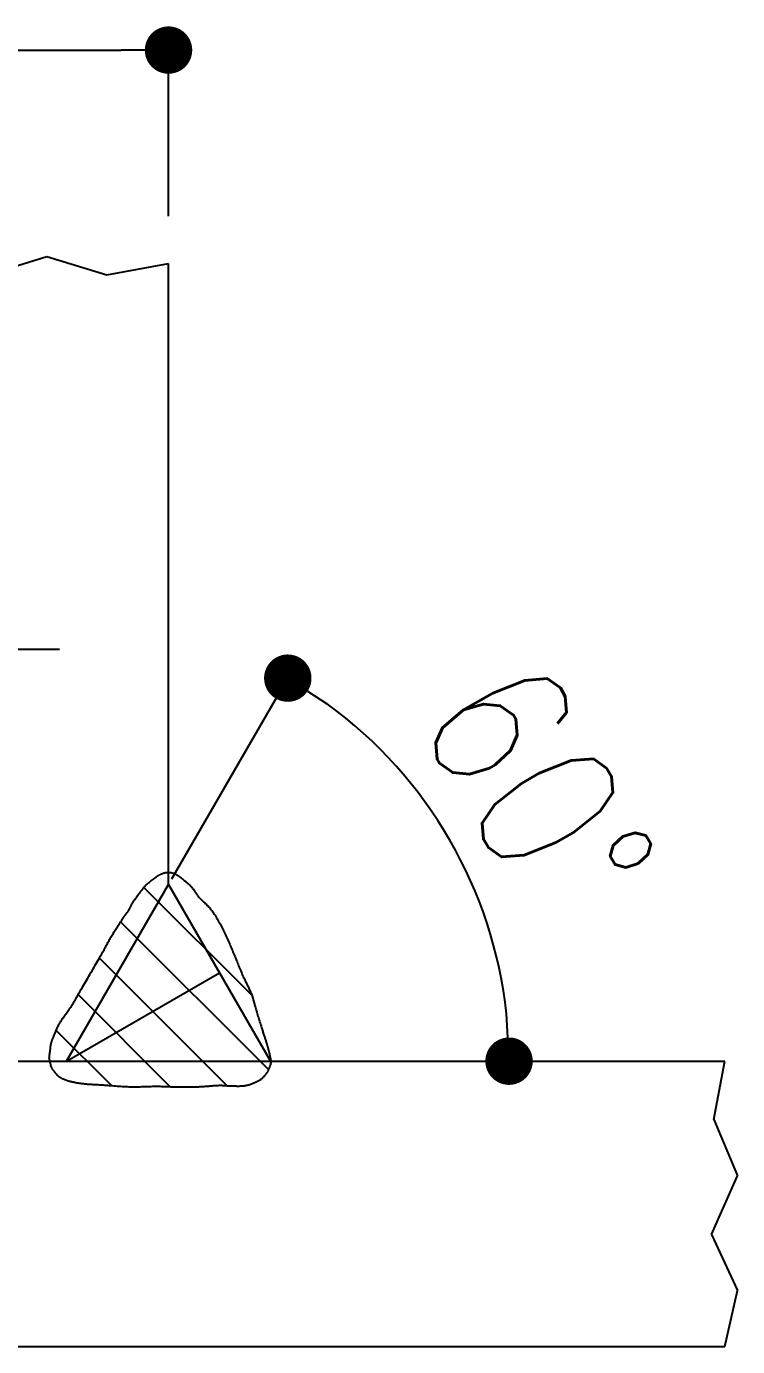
# Model space of a CAD drawing. Header units: millimetres. Extents: x 0 to 29624, y 0 to 14691.
# Drawn here: x 6205.6 to 6325.6, y 8035.2 to 8258.1 of the extents above; entities that cross this region are included whole.
import ezdxf

# ---------------------------------------------------------------- set-up
doc = ezdxf.new("R2010")
doc.units = ezdxf.units.MM
doc.header["$LTSCALE"] = 5
doc.layers.get('0').update_dxf_attribs({"color": 255})
doc.layers.add('寸法', color=4, linetype='Continuous')
doc.layers.add('金物', color=142, linetype='Continuous')
doc.styles.add('04setumei', font='simplex.shx', dxfattribs={"width": 0.7, "height": 2.5, "bigfont": 'extfont2.shx'})

# ---------------------------------------------------------------- blocks, each defined once
blk = doc.blocks.new('_Dot')
at = {"color": 0, "linetype": 'ByBlock', "lineweight": -2}
blk.add_line((-0.5, 0), (-1, 0), dxfattribs=at)
at = {"color": 0, "linetype": 'ByBlock', "const_width": 0.5}
blk.add_lwpolyline([(-0.25, 0, 1), (0.25, 0, 1)], format="xyb", close=True, dxfattribs=at)

msp = doc.modelspace()

# ---------------------------------------------------------------- linework, layer by layer
at = {"layer": '寸法'}
for p, q in [((6185.973, 8254.063), (6221.6, 8254.063)), ((6229.6, 8226.012), (6229.6, 8254.063)), ((6203.182, 8152.91), (6211.182, 8152.91)), ((6230.158, 8114.142), (6249.725, 8148.033)), ((6228.577, 8115.058), (6228.64, 8115.081)), ((6228.64, 8115.081), (6228.702, 8115.104)), ((6228.702, 8115.104), (6228.762, 8115.125)), ((6228.762, 8115.125), (6228.821, 8115.144)), ((6228.821, 8115.144), (6228.877, 8115.162)), ((6228.877, 8115.162), (6228.93, 8115.178)), ((6228.93, 8115.178), (6228.979, 8115.192)), ((6228.979, 8115.192), (6229.026, 8115.204)), ((6229.026, 8115.204), (6229.07, 8115.215)), ((6229.07, 8115.215), (6229.113, 8115.223)), ((6229.113, 8115.223), (6229.155, 8115.23)), ((6229.155, 8115.23), (6229.194, 8115.236)), ((6229.194, 8115.236), (6229.232, 8115.24)), ((6229.232, 8115.24), (6229.269, 8115.244)), ((6229.269, 8115.244), (6229.305, 8115.246)), ((6229.305, 8115.246), (6229.339, 8115.247)), ((6229.339, 8115.247), (6229.373, 8115.248)), ((6229.373, 8115.248), (6229.406, 8115.248)), ((6229.406, 8115.248), (6229.439, 8115.248)), ((6229.439, 8115.248), (6229.471, 8115.248)), ((6229.471, 8115.248), (6229.503, 8115.247)), ((6229.503, 8115.247), (6229.535, 8115.247)), ((6229.535, 8115.247), (6229.567, 8115.247)), ((6229.567, 8115.247), (6229.6, 8115.247)), ((6229.6, 8115.247), (6229.631, 8115.247)), ((6229.631, 8115.247), (6229.662, 8115.247)), ((6229.662, 8115.247), (6229.692, 8115.247)), ((6229.692, 8115.247), (6229.721, 8115.246)), ((6229.721, 8115.246), (6229.749, 8115.245)), ((6229.749, 8115.245), (6229.776, 8115.244)), ((6229.776, 8115.244), (6229.804, 8115.242)), ((6229.804, 8115.242), (6229.83, 8115.24)), ((6229.83, 8115.24), (6229.857, 8115.238)), ((6229.857, 8115.238), (6229.884, 8115.235)), ((6229.884, 8115.235), (6229.91, 8115.232)), ((6229.91, 8115.232), (6229.937, 8115.228)), ((6229.937, 8115.228), (6229.964, 8115.224)), ((6229.964, 8115.224), (6229.991, 8115.22)), ((6229.991, 8115.22), (6230.019, 8115.214)), ((6230.019, 8115.214), (6230.046, 8115.208)), ((6230.046, 8115.208), (6230.076, 8115.202)), ((6230.076, 8115.202), (6230.105, 8115.195)), ((6230.105, 8115.195), (6230.135, 8115.187)), ((6230.135, 8115.187), (6230.165, 8115.179)), ((6230.165, 8115.179), (6230.194, 8115.17)), ((6230.194, 8115.17), (6230.225, 8115.161)), ((6230.225, 8115.161), (6230.255, 8115.151)), ((6230.255, 8115.151), (6230.285, 8115.141)), ((6230.285, 8115.141), (6230.316, 8115.13)), ((6230.316, 8115.13), (6230.346, 8115.119)), ((6230.346, 8115.119), (6230.377, 8115.108)), ((6230.377, 8115.108), (6230.408, 8115.095)), ((6230.408, 8115.095), (6230.439, 8115.083)), ((6230.439, 8115.083), (6230.47, 8115.071)), ((6230.47, 8115.071), (6230.502, 8115.058)), ((6212.391, 8083.368), (6229.6, 8113.175)), ((6225.555, 8112.818), (6225.628, 8112.902)), ((6225.628, 8112.902), (6225.698, 8112.98)), ((6225.698, 8112.98), (6225.764, 8113.051)), ((6225.764, 8113.051), (6225.828, 8113.117)), ((6225.828, 8113.117), (6225.889, 8113.178)), ((6225.889, 8113.178), (6225.947, 8113.234)), ((6225.947, 8113.234), (6226.003, 8113.287)), ((6226.003, 8113.287), (6226.058, 8113.336)), ((6226.058, 8113.336), (6226.111, 8113.383)), ((6226.111, 8113.383), (6226.164, 8113.428)), ((6226.164, 8113.428), (6226.216, 8113.471)), ((6226.216, 8113.471), (6226.267, 8113.514)), ((6226.267, 8113.514), (6226.319, 8113.557)), ((6226.319, 8113.557), (6226.371, 8113.6)), ((6226.371, 8113.6), (6226.424, 8113.645)), ((6226.424, 8113.645), (6226.478, 8113.691)), ((6226.478, 8113.691), (6226.532, 8113.738)), ((6226.532, 8113.738), (6226.586, 8113.783)), ((6226.586, 8113.783), (6226.641, 8113.826)), ((6226.641, 8113.826), (6226.694, 8113.868)), ((6226.694, 8113.868), (6226.747, 8113.909)), ((6226.747, 8113.909), (6226.8, 8113.949)), ((6226.8, 8113.949), (6226.852, 8113.988)), ((6226.852, 8113.988), (6226.903, 8114.026)), ((6226.903, 8114.026), (6226.954, 8114.063)), ((6226.954, 8114.063), (6227.005, 8114.098)), ((6227.005, 8114.098), (6227.054, 8114.134)), ((6227.054, 8114.134), (6227.103, 8114.168)), ((6227.103, 8114.168), (6227.151, 8114.202)), ((6227.151, 8114.202), (6227.199, 8114.236)), ((6227.199, 8114.236), (6227.245, 8114.269)), ((6227.245, 8114.269), (6227.291, 8114.302)), ((6227.291, 8114.302), (6227.336, 8114.335)), ((6227.336, 8114.335), (6227.378, 8114.367)), ((6227.378, 8114.367), (6227.419, 8114.398)), ((6227.419, 8114.398), (6227.457, 8114.428)), ((6227.457, 8114.428), (6227.494, 8114.458)), ((6227.494, 8114.458), (6227.529, 8114.486)), ((6227.529, 8114.486), (6227.564, 8114.514)), ((6227.564, 8114.514), (6227.598, 8114.542)), ((6227.598, 8114.542), (6227.631, 8114.569)), ((6227.631, 8114.569), (6227.665, 8114.596)), ((6227.665, 8114.596), (6227.699, 8114.622)), ((6227.699, 8114.622), (6227.734, 8114.648)), ((6227.734, 8114.648), (6227.77, 8114.673)), ((6227.77, 8114.673), (6227.807, 8114.698)), ((6227.807, 8114.698), (6227.846, 8114.724)), ((6227.846, 8114.724), (6227.888, 8114.749)), ((6227.888, 8114.749), (6227.932, 8114.774)), ((6227.932, 8114.774), (6227.979, 8114.799)), ((6227.979, 8114.799), (6228.029, 8114.825)), ((6228.029, 8114.825), (6228.082, 8114.851)), ((6228.082, 8114.851), (6228.139, 8114.877)), ((6228.139, 8114.877), (6228.198, 8114.904)), ((6228.198, 8114.904), (6228.258, 8114.93)), ((6228.258, 8114.93), (6228.321, 8114.957)), ((6228.321, 8114.957), (6228.384, 8114.983)), ((6228.384, 8114.983), (6228.448, 8115.009)), ((6228.448, 8115.009), (6228.512, 8115.034)), ((6228.512, 8115.034), (6228.577, 8115.058)), ((6229.6, 8113.175), (6246.809, 8083.368)), ((6230.502, 8115.058), (6230.533, 8115.045)), ((6230.533, 8115.045), (6230.564, 8115.032)), ((6230.564, 8115.032), (6230.596, 8115.018)), ((6230.596, 8115.018), (6230.627, 8115.005)), ((6230.627, 8115.005), (6230.658, 8114.992)), ((6230.658, 8114.992), (6230.688, 8114.98)), ((6230.688, 8114.98), (6230.718, 8114.967)), ((6230.718, 8114.967), (6230.748, 8114.954)), ((6230.748, 8114.954), (6230.778, 8114.942)), ((6230.778, 8114.942), (6230.807, 8114.928)), ((6230.807, 8114.928), (6230.838, 8114.915)), ((6230.838, 8114.915), (6230.869, 8114.9)), ((6230.869, 8114.9), (6230.9, 8114.885)), ((6230.9, 8114.885), (6230.932, 8114.869)), ((6230.932, 8114.869), (6230.965, 8114.852)), ((6230.965, 8114.852), (6230.999, 8114.833)), ((6230.999, 8114.833), (6231.034, 8114.813)), ((6231.034, 8114.813), (6231.07, 8114.792)), ((6231.07, 8114.792), (6231.107, 8114.768)), ((6231.107, 8114.768), (6231.146, 8114.743)), ((6231.146, 8114.743), (6231.186, 8114.717)), ((6231.186, 8114.717), (6231.225, 8114.691)), ((6231.225, 8114.691), (6231.265, 8114.664)), ((6231.265, 8114.664), (6231.304, 8114.637)), ((6231.304, 8114.637), (6231.344, 8114.609)), ((6231.344, 8114.609), (6231.385, 8114.58)), ((6231.385, 8114.58), (6231.426, 8114.55)), ((6231.426, 8114.55), (6231.469, 8114.518)), ((6231.469, 8114.518), (6231.513, 8114.485)), ((6231.513, 8114.485), (6231.559, 8114.45)), ((6231.559, 8114.45), (6231.607, 8114.412)), ((6231.607, 8114.412), (6231.658, 8114.372)), ((6231.658, 8114.372), (6231.71, 8114.33)), ((6231.71, 8114.33), (6231.766, 8114.285)), ((6231.766, 8114.285), (6231.825, 8114.237)), ((6231.825, 8114.237), (6231.887, 8114.185)), ((6231.887, 8114.185), (6231.953, 8114.13)), ((6231.953, 8114.13), (6232.023, 8114.072)), ((6232.023, 8114.072), (6232.099, 8114.011)), ((6232.099, 8114.011), (6232.179, 8113.946)), ((6232.179, 8113.946), (6232.262, 8113.878)), ((6232.262, 8113.878), (6232.349, 8113.808)), ((6232.349, 8113.808), (6232.439, 8113.735)), ((6232.439, 8113.735), (6232.531, 8113.66)), ((6232.531, 8113.66), (6232.625, 8113.583)), ((6232.625, 8113.583), (6232.719, 8113.503)), ((6232.719, 8113.503), (6232.814, 8113.422)), ((6232.814, 8113.422), (6232.909, 8113.339)), ((6232.909, 8113.339), (6233.004, 8113.255)), ((6233.004, 8113.255), (6233.097, 8113.169)), ((6233.097, 8113.169), (6233.188, 8113.082)), ((6233.188, 8113.082), (6233.277, 8112.994)), ((6233.277, 8112.994), (6233.363, 8112.905)), ((6233.363, 8112.905), (6233.446, 8112.816)), ((6223.841, 8110.557), (6223.929, 8110.683)), ((6223.929, 8110.683), (6224.022, 8110.817)), ((6224.022, 8110.817), (6224.121, 8110.956)), ((6224.121, 8110.956), (6224.225, 8111.1)), ((6224.225, 8111.1), (6224.333, 8111.247)), ((6224.333, 8111.247), (6224.443, 8111.396)), ((6224.443, 8111.396), (6224.554, 8111.546)), ((6224.554, 8111.546), (6224.667, 8111.695)), ((6224.667, 8111.695), (6224.779, 8111.843)), ((6224.779, 8111.843), (6224.89, 8111.988)), ((6224.89, 8111.988), (6224.999, 8112.129)), ((6224.999, 8112.129), (6225.104, 8112.264)), ((6225.104, 8112.264), (6225.206, 8112.393)), ((6225.206, 8112.393), (6225.303, 8112.513)), ((6225.303, 8112.513), (6225.393, 8112.625)), ((6225.393, 8112.625), (6225.477, 8112.726)), ((6225.457, 8112.702), (6243.654, 8094.505)), ((6225.477, 8112.726), (6225.555, 8112.818)), ((6233.446, 8112.816), (6233.525, 8112.726)), ((6233.525, 8112.726), (6233.598, 8112.635)), ((6233.598, 8112.635), (6233.669, 8112.543)), ((6233.669, 8112.543), (6233.737, 8112.45)), ((6233.737, 8112.45), (6233.802, 8112.356)), ((6233.802, 8112.356), (6233.866, 8112.26)), ((6233.866, 8112.26), (6233.93, 8112.163)), ((6233.93, 8112.163), (6233.994, 8112.064)), ((6233.994, 8112.064), (6234.059, 8111.964)), ((6234.059, 8111.964), (6234.125, 8111.862)), ((6234.125, 8111.862), (6234.194, 8111.757)), ((6234.194, 8111.757), (6234.266, 8111.651)), ((6234.266, 8111.651), (6234.342, 8111.542)), ((6234.342, 8111.542), (6234.423, 8111.431)), ((6234.423, 8111.431), (6234.509, 8111.318)), ((6234.509, 8111.318), (6234.601, 8111.202)), ((6234.601, 8111.202), (6234.701, 8111.084)), ((6234.701, 8111.084), (6234.807, 8110.964)), ((6234.807, 8110.964), (6234.921, 8110.843)), ((6234.921, 8110.843), (6235.041, 8110.722)), ((6235.041, 8110.722), (6235.166, 8110.599)), ((6222.546, 8108.339), (6222.621, 8108.446)), ((6222.621, 8108.446), (6222.695, 8108.552)), ((6222.695, 8108.552), (6222.767, 8108.658)), ((6222.767, 8108.658), (6222.837, 8108.762)), ((6222.837, 8108.762), (6222.904, 8108.867)), ((6222.904, 8108.867), (6222.967, 8108.969)), ((6222.967, 8108.969), (6223.024, 8109.066)), ((6223.024, 8109.066), (6223.076, 8109.159)), ((6223.076, 8109.159), (6223.124, 8109.249)), ((6223.124, 8109.249), (6223.169, 8109.337)), ((6223.169, 8109.337), (6223.211, 8109.423)), ((6223.211, 8109.423), (6223.252, 8109.508)), ((6223.252, 8109.508), (6223.292, 8109.591)), ((6223.292, 8109.591), (6223.332, 8109.676)), ((6223.332, 8109.676), (6223.374, 8109.761)), ((6223.374, 8109.761), (6223.417, 8109.848)), ((6223.417, 8109.848), (6223.463, 8109.937)), ((6223.463, 8109.937), (6223.512, 8110.028)), ((6223.512, 8110.028), (6223.566, 8110.124)), ((6223.566, 8110.124), (6223.625, 8110.224)), ((6223.625, 8110.224), (6223.69, 8110.329)), ((6223.69, 8110.329), (6223.762, 8110.439)), ((6223.762, 8110.439), (6223.841, 8110.557)), ((6235.166, 8110.599), (6235.296, 8110.475)), ((6235.296, 8110.475), (6235.43, 8110.349)), ((6235.43, 8110.349), (6235.567, 8110.22)), ((6235.567, 8110.22), (6235.706, 8110.09)), ((6235.706, 8110.09), (6235.848, 8109.956)), ((6235.848, 8109.956), (6235.99, 8109.819)), ((6235.99, 8109.819), (6236.132, 8109.678)), ((6236.132, 8109.678), (6236.274, 8109.534)), ((6236.274, 8109.534), (6236.415, 8109.385)), ((6236.415, 8109.385), (6236.553, 8109.231)), ((6236.553, 8109.231), (6236.688, 8109.073)), ((6236.688, 8109.073), (6236.821, 8108.91)), ((6236.821, 8108.91), (6236.948, 8108.741)), ((6236.948, 8108.741), (6237.074, 8108.565)), ((6237.074, 8108.565), (6237.199, 8108.383)), ((6237.199, 8108.383), (6237.323, 8108.194)), ((6221.027, 8106.142), (6221.129, 8106.298)), ((6221.129, 8106.298), (6221.228, 8106.452)), ((6221.228, 8106.452), (6221.326, 8106.601)), ((6221.326, 8106.601), (6221.422, 8106.747)), ((6221.422, 8106.747), (6221.515, 8106.889)), ((6221.515, 8106.889), (6221.607, 8107.027)), ((6221.523, 8106.901), (6246.503, 8081.921)), ((6221.607, 8107.027), (6221.699, 8107.161)), ((6221.699, 8107.161), (6221.789, 8107.292)), ((6221.789, 8107.292), (6221.878, 8107.419)), ((6221.878, 8107.419), (6221.966, 8107.542)), ((6221.966, 8107.542), (6222.053, 8107.663)), ((6222.053, 8107.663), (6222.139, 8107.781)), ((6222.139, 8107.781), (6222.224, 8107.897)), ((6222.224, 8107.897), (6222.306, 8108.01)), ((6222.306, 8108.01), (6222.388, 8108.121)), ((6222.388, 8108.121), (6222.468, 8108.231)), ((6222.468, 8108.231), (6222.546, 8108.339)), ((6237.323, 8108.194), (6237.447, 8107.999)), ((6237.447, 8107.999), (6237.571, 8107.799)), ((6237.571, 8107.799), (6237.694, 8107.595)), ((6237.694, 8107.595), (6237.816, 8107.387)), ((6237.816, 8107.387), (6237.937, 8107.176)), ((6237.937, 8107.176), (6238.057, 8106.962)), ((6238.057, 8106.962), (6238.176, 8106.747)), ((6238.176, 8106.747), (6238.293, 8106.53)), ((6238.293, 8106.53), (6238.409, 8106.313)), ((6238.409, 8106.313), (6238.524, 8106.096)), ((6219.567, 8103.761), (6219.665, 8103.933)), ((6219.665, 8103.933), (6219.766, 8104.106)), ((6219.766, 8104.106), (6219.87, 8104.282)), ((6219.87, 8104.282), (6219.974, 8104.457)), ((6219.974, 8104.457), (6220.08, 8104.632)), ((6220.08, 8104.632), (6220.186, 8104.806)), ((6220.186, 8104.806), (6220.292, 8104.979)), ((6220.292, 8104.979), (6220.398, 8105.15)), ((6220.398, 8105.15), (6220.504, 8105.321)), ((6220.504, 8105.321), (6220.611, 8105.489)), ((6220.611, 8105.489), (6220.716, 8105.656)), ((6220.716, 8105.656), (6220.821, 8105.821)), ((6220.821, 8105.821), (6220.925, 8105.983)), ((6220.925, 8105.983), (6221.027, 8106.142)), ((6238.524, 8106.096), (6238.637, 8105.879)), ((6238.637, 8105.879), (6238.748, 8105.664)), ((6238.748, 8105.664), (6238.857, 8105.451)), ((6238.857, 8105.451), (6238.964, 8105.24)), ((6238.964, 8105.24), (6239.069, 8105.031)), ((6239.069, 8105.031), (6239.171, 8104.821)), ((6239.171, 8104.821), (6239.272, 8104.61)), ((6239.272, 8104.61), (6239.37, 8104.399)), ((6239.37, 8104.399), (6239.467, 8104.187)), ((6239.467, 8104.187), (6239.561, 8103.975)), ((6239.561, 8103.975), (6239.655, 8103.762)), ((6218.392, 8101.597), (6218.505, 8101.803)), ((6218.505, 8101.803), (6218.613, 8102.002)), ((6218.613, 8102.002), (6218.717, 8102.194)), ((6218.717, 8102.194), (6218.816, 8102.38)), ((6218.816, 8102.38), (6218.914, 8102.561)), ((6218.914, 8102.561), (6219.008, 8102.738)), ((6219.008, 8102.738), (6219.101, 8102.912)), ((6219.101, 8102.912), (6219.194, 8103.084)), ((6219.194, 8103.084), (6219.285, 8103.254)), ((6219.285, 8103.254), (6219.378, 8103.423)), ((6219.378, 8103.423), (6219.472, 8103.591)), ((6219.472, 8103.591), (6219.567, 8103.761)), ((6239.655, 8103.762), (6239.747, 8103.55)), ((6239.747, 8103.55), (6239.838, 8103.337)), ((6239.838, 8103.337), (6239.929, 8103.124)), ((6239.929, 8103.124), (6240.019, 8102.911)), ((6240.019, 8102.911), (6240.108, 8102.697)), ((6240.108, 8102.697), (6240.197, 8102.484)), ((6240.197, 8102.484), (6240.286, 8102.271)), ((6240.286, 8102.271), (6240.376, 8102.058)), ((6240.376, 8102.058), (6240.465, 8101.846)), ((6240.465, 8101.846), (6240.556, 8101.633)), ((6217.057, 8099.258), (6217.232, 8099.56)), ((6217.232, 8099.56), (6217.403, 8099.856)), ((6217.403, 8099.856), (6217.568, 8100.142)), ((6217.568, 8100.142), (6217.726, 8100.417)), ((6217.726, 8100.417), (6217.876, 8100.679)), ((6217.876, 8100.679), (6218.017, 8100.926)), ((6217.925, 8100.765), (6239.452, 8079.237)), ((6218.017, 8100.926), (6218.149, 8101.159)), ((6218.149, 8101.159), (6218.274, 8101.383)), ((6218.274, 8101.383), (6218.392, 8101.597)), ((6240.556, 8101.633), (6240.646, 8101.42)), ((6240.646, 8101.42), (6240.735, 8101.206)), ((6240.735, 8101.206), (6240.824, 8100.991)), ((6240.824, 8100.991), (6240.912, 8100.776)), ((6240.912, 8100.776), (6241, 8100.559)), ((6241, 8100.559), (6241.087, 8100.343)), ((6241.087, 8100.343), (6241.174, 8100.127)), ((6241.174, 8100.127), (6241.261, 8099.911)), ((6241.261, 8099.911), (6241.348, 8099.696)), ((6241.348, 8099.696), (6241.434, 8099.481)), ((6241.434, 8099.481), (6241.521, 8099.268)), ((6212.391, 8083.368), (6238.204, 8098.272)), ((6215.797, 8097.095), (6215.972, 8097.395)), ((6215.972, 8097.395), (6216.151, 8097.701)), ((6216.151, 8097.701), (6216.332, 8098.012)), ((6216.332, 8098.012), (6216.514, 8098.324)), ((6216.514, 8098.324), (6216.697, 8098.638)), ((6216.697, 8098.638), (6216.878, 8098.95)), ((6216.878, 8098.95), (6217.057, 8099.258)), ((6241.521, 8099.268), (6241.607, 8099.056)), ((6241.607, 8099.056), (6241.693, 8098.846)), ((6241.693, 8098.846), (6241.779, 8098.637)), ((6241.779, 8098.637), (6241.866, 8098.431)), ((6241.866, 8098.431), (6241.953, 8098.227)), ((6241.953, 8098.227), (6242.04, 8098.026)), ((6242.04, 8098.026), (6242.129, 8097.827)), ((6242.129, 8097.827), (6242.22, 8097.628)), ((6242.22, 8097.628), (6242.312, 8097.43)), ((6242.312, 8097.43), (6242.406, 8097.232)), ((6242.406, 8097.232), (6242.5, 8097.036)), ((6214.481, 8094.837), (6214.608, 8095.057)), ((6214.608, 8095.057), (6214.739, 8095.283)), ((6214.739, 8095.283), (6214.873, 8095.514)), ((6214.873, 8095.514), (6215.012, 8095.752)), ((6215.012, 8095.752), (6215.155, 8095.996)), ((6215.155, 8095.996), (6215.304, 8096.252)), ((6215.304, 8096.252), (6215.462, 8096.521)), ((6215.462, 8096.521), (6215.626, 8096.803)), ((6215.626, 8096.803), (6215.797, 8097.095)), ((6242.5, 8097.036), (6242.595, 8096.842)), ((6242.595, 8096.842), (6242.689, 8096.648)), ((6242.689, 8096.648), (6242.783, 8096.457)), ((6242.783, 8096.457), (6242.876, 8096.267)), ((6242.876, 8096.267), (6242.967, 8096.08)), ((6242.967, 8096.08), (6243.056, 8095.895)), ((6243.056, 8095.895), (6243.143, 8095.712)), ((6243.143, 8095.712), (6243.227, 8095.532)), ((6243.227, 8095.532), (6243.308, 8095.355)), ((6243.308, 8095.355), (6243.385, 8095.182)), ((6243.385, 8095.182), (6243.458, 8095.011)), ((6243.458, 8095.011), (6243.526, 8094.844)), ((6213.201, 8092.68), (6213.315, 8092.863)), ((6213.315, 8092.863), (6213.427, 8093.047)), ((6213.427, 8093.047), (6213.54, 8093.233)), ((6213.54, 8093.233), (6213.653, 8093.422)), ((6213.653, 8093.422), (6213.767, 8093.613)), ((6213.767, 8093.613), (6213.882, 8093.807)), ((6213.882, 8093.807), (6213.998, 8094.005)), ((6213.998, 8094.005), (6214.115, 8094.207)), ((6214.115, 8094.207), (6214.234, 8094.412)), ((6214.234, 8094.412), (6214.357, 8094.622)), ((6214.347, 8094.607), (6229.89, 8079.064)), ((6214.357, 8094.622), (6214.481, 8094.837)), ((6243.526, 8094.844), (6243.588, 8094.683)), ((6243.588, 8094.683), (6243.645, 8094.529)), ((6243.645, 8094.529), (6243.697, 8094.382)), ((6243.697, 8094.382), (6243.745, 8094.241)), ((6243.745, 8094.241), (6243.789, 8094.104)), ((6243.789, 8094.104), (6243.83, 8093.97)), ((6243.83, 8093.97), (6243.868, 8093.839)), ((6243.868, 8093.839), (6243.905, 8093.709)), ((6243.905, 8093.709), (6243.941, 8093.578)), ((6243.941, 8093.578), (6243.977, 8093.447)), ((6243.977, 8093.447), (6244.013, 8093.313)), ((6244.013, 8093.313), (6244.049, 8093.177)), ((6244.049, 8093.177), (6244.087, 8093.035)), ((6244.087, 8093.035), (6244.128, 8092.888)), ((6244.128, 8092.888), (6244.171, 8092.735)), ((6211.633, 8090.418), (6211.735, 8090.565)), ((6211.735, 8090.565), (6211.839, 8090.713)), ((6211.839, 8090.713), (6211.946, 8090.863)), ((6211.946, 8090.863), (6212.055, 8091.015)), ((6212.055, 8091.015), (6212.167, 8091.168)), ((6212.167, 8091.168), (6212.28, 8091.323)), ((6212.28, 8091.323), (6212.394, 8091.481)), ((6212.394, 8091.481), (6212.509, 8091.642)), ((6212.509, 8091.642), (6212.625, 8091.806)), ((6212.625, 8091.806), (6212.741, 8091.973)), ((6212.741, 8091.973), (6212.857, 8092.144)), ((6212.857, 8092.144), (6212.972, 8092.319)), ((6212.972, 8092.319), (6213.087, 8092.498)), ((6213.087, 8092.498), (6213.201, 8092.68)), ((6244.171, 8092.735), (6244.217, 8092.574)), ((6244.217, 8092.574), (6244.268, 8092.404)), ((6244.268, 8092.404), (6244.323, 8092.224)), ((6244.323, 8092.224), (6244.38, 8092.034)), ((6244.38, 8092.034), (6244.44, 8091.835)), ((6244.44, 8091.835), (6244.502, 8091.629)), ((6244.502, 8091.629), (6244.566, 8091.418)), ((6244.566, 8091.418), (6244.631, 8091.202)), ((6244.631, 8091.202), (6244.697, 8090.982)), ((6244.697, 8090.982), (6244.764, 8090.761)), ((6244.764, 8090.761), (6244.83, 8090.539)), ((6210.514, 8088.251), (6210.569, 8088.385)), ((6210.569, 8088.385), (6210.627, 8088.523)), ((6210.627, 8088.523), (6210.686, 8088.664)), ((6210.647, 8088.572), (6219.974, 8079.246)), ((6210.686, 8088.664), (6210.749, 8088.807)), ((6210.749, 8088.807), (6210.814, 8088.951)), ((6210.814, 8088.951), (6210.881, 8089.097)), ((6210.881, 8089.097), (6210.951, 8089.244)), ((6210.951, 8089.244), (6211.025, 8089.392)), ((6211.025, 8089.392), (6211.101, 8089.539)), ((6211.101, 8089.539), (6211.18, 8089.687)), ((6211.18, 8089.687), (6211.263, 8089.833)), ((6211.263, 8089.833), (6211.349, 8089.979)), ((6211.349, 8089.979), (6211.44, 8090.125)), ((6211.44, 8090.125), (6211.535, 8090.271)), ((6211.535, 8090.271), (6211.633, 8090.418)), ((6244.83, 8090.539), (6244.897, 8090.318)), ((6244.897, 8090.318), (6244.963, 8090.098)), ((6244.963, 8090.098), (6245.029, 8089.883)), ((6245.029, 8089.883), (6245.093, 8089.672)), ((6245.093, 8089.672), (6245.155, 8089.467)), ((6245.155, 8089.467), (6245.216, 8089.27)), ((6245.216, 8089.27), (6245.274, 8089.081)), ((6245.274, 8089.081), (6245.329, 8088.903)), ((6245.329, 8088.903), (6245.383, 8088.732)), ((6245.383, 8088.732), (6245.436, 8088.565)), ((6245.436, 8088.565), (6245.488, 8088.401)), ((6245.488, 8088.401), (6245.539, 8088.242)), ((6209.732, 8086.052), (6209.745, 8086.122)), ((6209.745, 8086.122), (6209.76, 8086.193)), ((6209.76, 8086.193), (6209.776, 8086.265)), ((6209.776, 8086.265), (6209.794, 8086.336)), ((6209.794, 8086.336), (6209.811, 8086.404)), ((6209.811, 8086.404), (6209.83, 8086.47)), ((6209.83, 8086.47), (6209.848, 8086.535)), ((6209.848, 8086.535), (6209.867, 8086.599)), ((6209.867, 8086.599), (6209.888, 8086.664)), ((6209.888, 8086.664), (6209.909, 8086.728)), ((6209.909, 8086.728), (6209.932, 8086.794)), ((6209.932, 8086.794), (6209.956, 8086.861)), ((6209.956, 8086.861), (6209.981, 8086.931)), ((6209.981, 8086.931), (6210.009, 8087.003)), ((6210.009, 8087.003), (6210.038, 8087.079)), ((6210.038, 8087.079), (6210.07, 8087.158)), ((6210.07, 8087.158), (6210.104, 8087.243)), ((6210.104, 8087.243), (6210.141, 8087.332)), ((6210.141, 8087.332), (6210.18, 8087.427)), ((6210.18, 8087.427), (6210.222, 8087.529)), ((6210.222, 8087.529), (6210.267, 8087.636)), ((6210.267, 8087.636), (6210.312, 8087.75)), ((6210.312, 8087.75), (6210.36, 8087.869)), ((6210.36, 8087.869), (6210.409, 8087.992)), ((6210.409, 8087.992), (6210.461, 8088.119)), ((6210.461, 8088.119), (6210.514, 8088.251)), ((6245.539, 8088.242), (6245.59, 8088.087)), ((6245.59, 8088.087), (6245.64, 8087.935)), ((6245.64, 8087.935), (6245.688, 8087.787)), ((6245.688, 8087.787), (6245.736, 8087.643)), ((6245.736, 8087.643), (6245.782, 8087.503)), ((6245.782, 8087.503), (6245.827, 8087.367)), ((6245.827, 8087.367), (6245.871, 8087.235)), ((6245.871, 8087.235), (6245.913, 8087.107)), ((6245.913, 8087.107), (6245.954, 8086.982)), ((6245.954, 8086.982), (6245.993, 8086.861)), ((6245.993, 8086.861), (6246.031, 8086.744)), ((6246.031, 8086.744), (6246.067, 8086.631)), ((6246.067, 8086.631), (6246.101, 8086.521)), ((6246.101, 8086.521), (6246.133, 8086.418)), ((6246.133, 8086.418), (6246.162, 8086.32)), ((6246.162, 8086.32), (6246.19, 8086.228)), ((6246.19, 8086.228), (6246.215, 8086.142)), ((6246.215, 8086.142), (6246.239, 8086.06)), ((6209.479, 8083.812), (6209.48, 8083.875)), ((6209.48, 8083.875), (6209.483, 8083.941)), ((6209.483, 8083.941), (6209.487, 8084.009)), ((6209.487, 8084.009), (6209.493, 8084.08)), ((6209.493, 8084.08), (6209.501, 8084.153)), ((6209.501, 8084.153), (6209.51, 8084.228)), ((6209.51, 8084.228), (6209.519, 8084.304)), ((6209.519, 8084.304), (6209.529, 8084.382)), ((6209.529, 8084.382), (6209.54, 8084.46)), ((6209.54, 8084.46), (6209.551, 8084.538)), ((6209.551, 8084.538), (6209.563, 8084.617)), ((6209.563, 8084.617), (6209.575, 8084.696)), ((6209.575, 8084.696), (6209.586, 8084.774)), ((6209.586, 8084.774), (6209.597, 8084.851)), ((6209.597, 8084.851), (6209.608, 8084.928)), ((6209.608, 8084.928), (6209.618, 8085.002)), ((6209.618, 8085.002), (6209.627, 8085.076)), ((6209.627, 8085.076), (6209.636, 8085.147)), ((6209.636, 8085.147), (6209.643, 8085.219)), ((6209.643, 8085.219), (6209.65, 8085.289)), ((6209.65, 8085.289), (6209.656, 8085.359)), ((6209.656, 8085.359), (6209.662, 8085.429)), ((6209.662, 8085.429), (6209.668, 8085.498)), ((6209.668, 8085.498), (6209.674, 8085.567)), ((6209.674, 8085.567), (6209.68, 8085.636)), ((6209.68, 8085.636), (6209.687, 8085.705)), ((6209.687, 8085.705), (6209.694, 8085.774)), ((6209.694, 8085.774), (6209.702, 8085.843)), ((6209.702, 8085.843), (6209.71, 8085.912)), ((6209.71, 8085.912), (6209.721, 8085.981)), ((6209.721, 8085.981), (6209.732, 8086.052)), ((6246.239, 8086.06), (6246.261, 8085.983)), ((6246.261, 8085.983), (6246.282, 8085.909)), ((6246.282, 8085.909), (6246.301, 8085.839)), ((6246.301, 8085.839), (6246.32, 8085.77)), ((6246.32, 8085.77), (6246.337, 8085.704)), ((6246.337, 8085.704), (6246.355, 8085.639)), ((6246.355, 8085.639), (6246.372, 8085.575)), ((6246.372, 8085.575), (6246.388, 8085.511)), ((6246.388, 8085.511), (6246.405, 8085.447)), ((6246.405, 8085.447), (6246.422, 8085.382)), ((6246.422, 8085.382), (6246.439, 8085.316)), ((6246.439, 8085.316), (6246.457, 8085.247)), ((6246.457, 8085.247), (6246.475, 8085.177)), ((6246.475, 8085.177), (6246.493, 8085.108)), ((6246.493, 8085.108), (6246.511, 8085.039)), ((6246.511, 8085.039), (6246.528, 8084.97)), ((6246.528, 8084.97), (6246.545, 8084.902)), ((6246.545, 8084.902), (6246.562, 8084.834)), ((6246.562, 8084.834), (6246.579, 8084.767)), ((6246.579, 8084.767), (6246.595, 8084.7)), ((6246.595, 8084.7), (6246.611, 8084.635)), ((6246.611, 8084.635), (6246.626, 8084.57)), ((6246.626, 8084.57), (6246.642, 8084.506)), ((6246.642, 8084.506), (6246.657, 8084.444)), ((6246.657, 8084.444), (6246.671, 8084.382)), ((6246.671, 8084.382), (6246.685, 8084.322)), ((6246.685, 8084.322), (6246.698, 8084.264)), ((6246.698, 8084.264), (6246.711, 8084.206)), ((6246.711, 8084.206), (6246.723, 8084.151)), ((6246.723, 8084.151), (6246.736, 8084.096)), ((6246.736, 8084.096), (6246.747, 8084.043)), ((6246.747, 8084.043), (6246.759, 8083.991)), ((6246.759, 8083.991), (6246.77, 8083.941)), ((6246.77, 8083.941), (6246.78, 8083.891)), ((6246.78, 8083.891), (6246.79, 8083.843)), ((6209.479, 8083.812), (6209.48, 8083.752)), ((6209.48, 8083.752), (6209.482, 8083.695)), ((6209.482, 8083.695), (6209.486, 8083.64)), ((6209.486, 8083.64), (6209.492, 8083.587)), ((6209.492, 8083.587), (6209.498, 8083.537)), ((6209.498, 8083.537), (6209.506, 8083.488)), ((6209.506, 8083.488), (6209.515, 8083.44)), ((6209.515, 8083.44), (6209.525, 8083.393)), ((6209.525, 8083.393), (6209.535, 8083.348)), ((6209.535, 8083.348), (6209.546, 8083.303)), ((6209.546, 8083.303), (6209.557, 8083.259)), ((6209.557, 8083.259), (6209.569, 8083.216)), ((6209.569, 8083.216), (6209.581, 8083.172)), ((6209.581, 8083.172), (6209.593, 8083.128)), ((6209.593, 8083.128), (6209.605, 8083.084)), ((6209.605, 8083.084), (6209.616, 8083.04)), ((6209.616, 8083.04), (6209.627, 8082.994)), ((6209.627, 8082.994), (6209.638, 8082.949)), ((6209.638, 8082.949), (6209.648, 8082.904)), ((6209.648, 8082.904), (6209.657, 8082.861)), ((6209.657, 8082.861), (6209.665, 8082.818)), ((6209.665, 8082.818), (6209.674, 8082.775)), ((6209.674, 8082.775), (6209.683, 8082.732)), ((6209.683, 8082.732), (6209.691, 8082.69)), ((6209.691, 8082.69), (6209.701, 8082.648)), ((6209.701, 8082.648), (6209.712, 8082.606)), ((6209.712, 8082.606), (6209.723, 8082.564)), ((6209.723, 8082.564), (6209.736, 8082.521)), ((6209.736, 8082.521), (6209.75, 8082.478)), ((6209.75, 8082.478), (6209.765, 8082.435)), ((6209.765, 8082.435), (6209.783, 8082.39)), ((6209.783, 8082.39), (6209.803, 8082.345)), ((6209.803, 8082.345), (6209.825, 8082.299)), ((6209.825, 8082.299), (6209.85, 8082.251)), ((6209.85, 8082.251), (6209.878, 8082.202)), ((6209.878, 8082.202), (6209.909, 8082.151)), ((6209.909, 8082.151), (6209.943, 8082.099)), ((6209.943, 8082.099), (6209.979, 8082.045)), ((6209.979, 8082.045), (6210.017, 8081.99)), ((6210.017, 8081.99), (6210.057, 8081.935)), ((6210.057, 8081.935), (6210.098, 8081.88)), ((6210.098, 8081.88), (6210.14, 8081.824)), ((6210.14, 8081.824), (6210.183, 8081.768)), ((6210.183, 8081.768), (6210.227, 8081.712)), ((6210.227, 8081.712), (6210.271, 8081.658)), ((6210.271, 8081.658), (6210.314, 8081.604)), ((6246.334, 8081.57), (6246.368, 8081.628)), ((6246.368, 8081.628), (6246.397, 8081.685)), ((6246.397, 8081.685), (6246.425, 8081.741)), ((6246.425, 8081.741), (6246.451, 8081.797)), ((6246.451, 8081.797), (6246.474, 8081.851)), ((6246.474, 8081.851), (6246.496, 8081.905)), ((6246.496, 8081.905), (6246.517, 8081.958)), ((6246.517, 8081.958), (6246.537, 8082.01)), ((6246.537, 8082.01), (6246.556, 8082.061)), ((6246.556, 8082.061), (6246.576, 8082.11)), ((6246.576, 8082.11), (6246.595, 8082.159)), ((6246.595, 8082.159), (6246.614, 8082.207)), ((6246.614, 8082.207), (6246.634, 8082.254)), ((6246.634, 8082.254), (6246.655, 8082.3)), ((6246.655, 8082.3), (6246.674, 8082.344)), ((6246.674, 8082.344), (6246.693, 8082.388)), ((6246.693, 8082.388), (6246.711, 8082.43)), ((6246.711, 8082.43), (6246.728, 8082.471)), ((6246.728, 8082.471), (6246.744, 8082.511)), ((6246.744, 8082.511), (6246.76, 8082.551)), ((6246.76, 8082.551), (6246.775, 8082.589)), ((6246.775, 8082.589), (6246.789, 8082.627)), ((6246.789, 8082.627), (6246.802, 8082.664)), ((6246.79, 8083.843), (6246.801, 8083.795)), ((6246.801, 8083.795), (6246.81, 8083.749)), ((6246.802, 8082.664), (6246.814, 8082.7)), ((6246.81, 8083.749), (6246.818, 8083.704)), ((6246.814, 8082.7), (6246.826, 8082.736)), ((6246.818, 8083.704), (6246.827, 8083.66)), ((6246.826, 8082.736), (6246.837, 8082.77)), ((6246.827, 8083.66), (6246.835, 8083.617)), ((6246.835, 8083.617), (6246.842, 8083.575)), ((6246.837, 8082.77), (6246.847, 8082.805)), ((6246.842, 8083.575), (6246.849, 8083.534)), ((6246.847, 8082.805), (6246.856, 8082.839)), ((6246.849, 8083.534), (6246.856, 8083.494)), ((6246.856, 8083.494), (6246.861, 8083.455)), ((6246.856, 8082.839), (6246.864, 8082.873)), ((6246.861, 8083.455), (6246.867, 8083.417)), ((6246.864, 8082.873), (6246.872, 8082.906)), ((6246.867, 8083.417), (6246.872, 8083.38)), ((6246.872, 8083.38), (6246.876, 8083.345)), ((6246.872, 8082.906), (6246.878, 8082.938)), ((6246.876, 8083.345), (6246.88, 8083.312)), ((6246.878, 8082.938), (6246.883, 8082.968)), ((6246.88, 8083.312), (6246.883, 8083.281)), ((6246.883, 8083.281), (6246.887, 8083.252)), ((6246.883, 8082.968), (6246.888, 8082.997)), ((6246.887, 8083.252), (6246.89, 8083.224)), ((6246.888, 8082.997), (6246.891, 8083.023)), ((6246.89, 8083.224), (6246.892, 8083.198)), ((6246.891, 8083.023), (6246.894, 8083.049)), ((6246.892, 8083.198), (6246.894, 8083.173)), ((6246.894, 8083.173), (6246.895, 8083.148)), ((6246.894, 8083.049), (6246.895, 8083.075)), ((6246.895, 8083.148), (6246.896, 8083.123)), ((6246.895, 8083.075), (6246.896, 8083.099)), ((6246.896, 8083.099), (6246.896, 8083.123)), ((6210.314, 8081.604), (6210.358, 8081.552)), ((6210.358, 8081.552), (6210.4, 8081.5)), ((6210.4, 8081.5), (6210.441, 8081.451)), ((6210.441, 8081.451), (6210.482, 8081.404)), ((6210.482, 8081.404), (6210.519, 8081.359)), ((6210.519, 8081.359), (6210.556, 8081.316)), ((6210.556, 8081.316), (6210.591, 8081.275)), ((6210.591, 8081.275), (6210.625, 8081.234)), ((6210.625, 8081.234), (6210.658, 8081.195)), ((6210.658, 8081.195), (6210.691, 8081.158)), ((6210.691, 8081.158), (6210.723, 8081.121)), ((6210.723, 8081.121), (6210.755, 8081.085)), ((6210.755, 8081.085), (6210.787, 8081.051)), ((6210.787, 8081.051), (6210.819, 8081.017)), ((6210.819, 8081.017), (6210.852, 8080.984)), ((6210.852, 8080.984), (6210.885, 8080.951)), ((6210.885, 8080.951), (6210.92, 8080.919)), ((6210.92, 8080.919), (6210.955, 8080.888)), ((6210.955, 8080.888), (6210.992, 8080.856)), ((6210.992, 8080.856), (6211.031, 8080.826)), ((6211.031, 8080.826), (6211.072, 8080.795)), ((6211.072, 8080.795), (6211.114, 8080.764)), ((6211.114, 8080.764), (6211.158, 8080.734)), ((6211.158, 8080.734), (6211.204, 8080.705)), ((6211.204, 8080.705), (6211.251, 8080.676)), ((6211.251, 8080.676), (6211.299, 8080.648)), ((6211.299, 8080.648), (6211.348, 8080.62)), ((6211.348, 8080.62), (6211.398, 8080.593)), ((6211.398, 8080.593), (6211.449, 8080.566)), ((6211.449, 8080.566), (6211.501, 8080.54)), ((6211.501, 8080.54), (6211.554, 8080.514)), ((6211.554, 8080.514), (6211.608, 8080.489)), ((6211.608, 8080.489), (6211.663, 8080.464)), ((6211.663, 8080.464), (6211.718, 8080.439)), ((6211.718, 8080.439), (6211.775, 8080.415)), ((6211.775, 8080.415), (6211.832, 8080.391)), ((6211.832, 8080.391), (6211.889, 8080.367)), ((6211.889, 8080.367), (6211.947, 8080.342)), ((6211.947, 8080.342), (6212.006, 8080.318)), ((6212.006, 8080.318), (6212.064, 8080.294)), ((6212.064, 8080.294), (6212.121, 8080.271)), ((6212.121, 8080.271), (6212.176, 8080.248)), ((6212.176, 8080.248), (6212.231, 8080.226)), ((6212.231, 8080.226), (6212.286, 8080.203)), ((6212.286, 8080.203), (6212.341, 8080.182)), ((6212.341, 8080.182), (6212.397, 8080.16)), ((6212.397, 8080.16), (6212.455, 8080.138)), ((6212.455, 8080.138), (6212.515, 8080.117)), ((6212.515, 8080.117), (6212.577, 8080.096)), ((6212.577, 8080.096), (6212.642, 8080.075)), ((6212.642, 8080.075), (6212.71, 8080.054)), ((6212.71, 8080.054), (6212.782, 8080.032)), ((6212.782, 8080.032), (6212.859, 8080.011)), ((6212.859, 8080.011), (6212.941, 8079.99)), ((6212.941, 8079.99), (6213.028, 8079.968)), ((6213.028, 8079.968), (6213.121, 8079.946)), ((6213.121, 8079.946), (6213.219, 8079.924)), ((6213.219, 8079.924), (6213.32, 8079.902)), ((6213.32, 8079.902), (6213.425, 8079.879)), ((6213.425, 8079.879), (6213.533, 8079.856)), ((6213.533, 8079.856), (6213.645, 8079.833)), ((6213.645, 8079.833), (6213.76, 8079.809)), ((6213.76, 8079.809), (6213.879, 8079.786)), ((6213.879, 8079.786), (6214.002, 8079.763)), ((6214.002, 8079.763), (6214.128, 8079.74)), ((6214.128, 8079.74), (6214.258, 8079.717)), ((6214.258, 8079.717), (6214.392, 8079.695)), ((6214.392, 8079.695), (6214.53, 8079.673)), ((6214.53, 8079.673), (6214.671, 8079.652)), ((6214.671, 8079.652), (6214.816, 8079.632)), ((6214.816, 8079.632), (6214.966, 8079.612)), ((6214.966, 8079.612), (6215.119, 8079.593)), ((6215.119, 8079.593), (6215.277, 8079.575)), ((6215.277, 8079.575), (6215.438, 8079.558)), ((6215.438, 8079.558), (6215.603, 8079.542)), ((6215.603, 8079.542), (6215.77, 8079.528)), ((6215.77, 8079.528), (6215.941, 8079.514)), ((6215.941, 8079.514), (6216.116, 8079.501)), ((6216.116, 8079.501), (6216.295, 8079.488)), ((6216.295, 8079.488), (6216.478, 8079.476)), ((6216.478, 8079.476), (6216.664, 8079.464)), ((6216.664, 8079.464), (6216.855, 8079.453)), ((6216.855, 8079.453), (6217.05, 8079.442)), ((6217.05, 8079.442), (6217.25, 8079.43)), ((6217.25, 8079.43), (6217.454, 8079.418)), ((6217.454, 8079.418), (6217.663, 8079.406)), ((6217.663, 8079.406), (6217.876, 8079.394)), ((6243.027, 8079.361), (6243.164, 8079.4)), ((6243.164, 8079.4), (6243.303, 8079.443)), ((6243.303, 8079.443), (6243.442, 8079.489)), ((6243.442, 8079.489), (6243.582, 8079.538)), ((6243.582, 8079.538), (6243.72, 8079.589)), ((6243.72, 8079.589), (6243.858, 8079.642)), ((6243.858, 8079.642), (6243.994, 8079.698)), ((6243.994, 8079.698), (6244.128, 8079.755)), ((6244.128, 8079.755), (6244.259, 8079.813)), ((6244.259, 8079.813), (6244.386, 8079.873)), ((6244.386, 8079.873), (6244.51, 8079.933)), ((6244.51, 8079.933), (6244.63, 8079.994)), ((6244.63, 8079.994), (6244.745, 8080.054)), ((6244.745, 8080.054), (6244.854, 8080.115)), ((6244.854, 8080.115), (6244.958, 8080.175)), ((6244.958, 8080.175), (6245.056, 8080.237)), ((6245.056, 8080.237), (6245.15, 8080.3)), ((6245.15, 8080.3), (6245.241, 8080.366)), ((6245.241, 8080.366), (6245.327, 8080.433)), ((6245.327, 8080.433), (6245.409, 8080.502)), ((6245.409, 8080.502), (6245.489, 8080.572)), ((6245.489, 8080.572), (6245.564, 8080.643)), ((6245.564, 8080.643), (6245.637, 8080.715)), ((6245.637, 8080.715), (6245.706, 8080.787)), ((6245.706, 8080.787), (6245.772, 8080.858)), ((6245.772, 8080.858), (6245.837, 8080.929)), ((6245.837, 8080.929), (6245.897, 8081)), ((6245.897, 8081), (6245.956, 8081.069)), ((6245.956, 8081.069), (6246.013, 8081.137)), ((6246.013, 8081.137), (6246.067, 8081.204)), ((6246.067, 8081.204), (6246.119, 8081.269)), ((6246.119, 8081.269), (6246.169, 8081.331)), ((6246.169, 8081.331), (6246.216, 8081.392)), ((6246.216, 8081.392), (6246.259, 8081.452)), ((6246.259, 8081.452), (6246.299, 8081.511)), ((6246.299, 8081.511), (6246.334, 8081.57)), ((6217.876, 8079.394), (6218.095, 8079.381)), ((6218.095, 8079.381), (6218.319, 8079.367)), ((6218.319, 8079.367), (6218.547, 8079.352)), ((6218.547, 8079.352), (6218.784, 8079.336)), ((6218.784, 8079.336), (6219.029, 8079.318)), ((6219.029, 8079.318), (6219.282, 8079.299)), ((6219.282, 8079.299), (6219.542, 8079.279)), ((6219.542, 8079.279), (6219.808, 8079.259)), ((6219.808, 8079.259), (6220.078, 8079.237)), ((6220.078, 8079.237), (6220.354, 8079.216)), ((6220.354, 8079.216), (6220.633, 8079.195)), ((6220.633, 8079.195), (6220.914, 8079.174)), ((6220.914, 8079.174), (6221.197, 8079.154)), ((6221.197, 8079.154), (6221.481, 8079.135)), ((6221.481, 8079.135), (6221.766, 8079.117)), ((6221.766, 8079.117), (6222.049, 8079.101)), ((6222.049, 8079.101), (6222.33, 8079.086)), ((6222.33, 8079.086), (6222.61, 8079.073)), ((6222.61, 8079.073), (6222.885, 8079.062)), ((6222.885, 8079.062), (6223.157, 8079.054)), ((6223.157, 8079.054), (6223.426, 8079.049)), ((6223.426, 8079.049), (6223.698, 8079.047)), ((6223.698, 8079.047), (6223.972, 8079.048)), ((6223.972, 8079.048), (6224.246, 8079.05)), ((6224.246, 8079.05), (6224.52, 8079.055)), ((6224.52, 8079.055), (6224.795, 8079.061)), ((6224.795, 8079.061), (6225.069, 8079.068)), ((6225.069, 8079.068), (6225.342, 8079.076)), ((6225.342, 8079.076), (6225.615, 8079.084)), ((6225.615, 8079.084), (6225.885, 8079.093)), ((6225.885, 8079.093), (6226.153, 8079.101)), ((6226.153, 8079.101), (6226.419, 8079.109)), ((6226.419, 8079.109), (6226.681, 8079.116)), ((6226.681, 8079.116), (6226.94, 8079.122)), ((6226.94, 8079.122), (6227.195, 8079.126)), ((6227.195, 8079.126), (6227.445, 8079.129)), ((6227.445, 8079.129), (6227.691, 8079.129)), ((6227.691, 8079.129), (6227.931, 8079.127)), ((6227.931, 8079.127), (6228.167, 8079.123)), ((6228.167, 8079.123), (6228.398, 8079.119)), ((6228.398, 8079.119), (6228.625, 8079.112)), ((6228.625, 8079.112), (6228.849, 8079.105)), ((6228.849, 8079.105), (6229.07, 8079.097)), ((6229.07, 8079.097), (6229.288, 8079.089)), ((6229.288, 8079.089), (6229.504, 8079.08)), ((6229.504, 8079.08), (6229.718, 8079.071)), ((6229.718, 8079.071), (6229.931, 8079.062)), ((6229.931, 8079.062), (6230.143, 8079.053)), ((6230.143, 8079.053), (6230.354, 8079.045)), ((6230.354, 8079.045), (6230.565, 8079.038)), ((6230.565, 8079.038), (6230.777, 8079.032)), ((6230.777, 8079.032), (6230.99, 8079.026)), ((6230.99, 8079.026), (6231.204, 8079.022)), ((6231.204, 8079.022), (6231.419, 8079.019)), ((6231.419, 8079.019), (6231.636, 8079.018)), ((6231.636, 8079.018), (6231.854, 8079.017)), ((6231.854, 8079.017), (6232.073, 8079.017)), ((6232.073, 8079.017), (6232.292, 8079.018)), ((6232.292, 8079.018), (6232.511, 8079.019)), ((6232.511, 8079.019), (6232.73, 8079.02)), ((6232.73, 8079.02), (6232.949, 8079.022)), ((6232.949, 8079.022), (6233.167, 8079.025)), ((6233.167, 8079.025), (6233.384, 8079.028)), ((6233.384, 8079.028), (6233.6, 8079.032)), ((6233.6, 8079.032), (6233.814, 8079.036)), ((6233.814, 8079.036), (6234.026, 8079.041)), ((6234.026, 8079.041), (6234.237, 8079.047)), ((6234.237, 8079.047), (6234.445, 8079.053)), ((6234.445, 8079.053), (6234.65, 8079.06)), ((6234.65, 8079.06), (6234.852, 8079.067)), ((6234.852, 8079.067), (6235.051, 8079.075)), ((6235.051, 8079.075), (6235.248, 8079.084)), ((6235.248, 8079.084), (6235.444, 8079.095)), ((6235.444, 8079.095), (6235.638, 8079.108)), ((6235.638, 8079.108), (6235.831, 8079.122)), ((6235.831, 8079.122), (6236.022, 8079.137)), ((6236.022, 8079.137), (6236.211, 8079.153)), ((6236.211, 8079.153), (6236.398, 8079.17)), ((6236.398, 8079.17), (6236.583, 8079.187)), ((6236.583, 8079.187), (6236.766, 8079.203)), ((6236.766, 8079.203), (6236.947, 8079.219)), ((6236.947, 8079.219), (6237.125, 8079.235)), ((6237.125, 8079.235), (6237.3, 8079.249)), ((6237.3, 8079.249), (6237.473, 8079.262)), ((6237.473, 8079.262), (6237.643, 8079.274)), ((6237.643, 8079.274), (6237.809, 8079.283)), ((6237.809, 8079.283), (6237.973, 8079.29)), ((6237.973, 8079.29), (6238.133, 8079.295)), ((6238.133, 8079.295), (6238.289, 8079.296)), ((6238.289, 8079.296), (6238.441, 8079.296)), ((6238.441, 8079.296), (6238.587, 8079.292)), ((6238.587, 8079.292), (6238.73, 8079.287)), ((6238.73, 8079.287), (6238.87, 8079.28)), ((6238.87, 8079.28), (6239.006, 8079.271)), ((6239.006, 8079.271), (6239.14, 8079.262)), ((6239.14, 8079.262), (6239.272, 8079.252)), ((6239.272, 8079.252), (6239.402, 8079.241)), ((6239.402, 8079.241), (6239.532, 8079.231)), ((6239.532, 8079.231), (6239.66, 8079.22)), ((6239.66, 8079.22), (6239.788, 8079.211)), ((6239.788, 8079.211), (6239.917, 8079.202)), ((6239.917, 8079.202), (6240.047, 8079.195)), ((6240.047, 8079.195), (6240.178, 8079.189)), ((6240.178, 8079.189), (6240.31, 8079.186)), ((6240.31, 8079.186), (6240.445, 8079.185)), ((6240.445, 8079.185), (6240.581, 8079.184)), ((6240.581, 8079.184), (6240.717, 8079.183)), ((6240.717, 8079.183), (6240.854, 8079.181)), ((6240.854, 8079.181), (6240.991, 8079.179)), ((6240.991, 8079.179), (6241.128, 8079.177)), ((6241.128, 8079.177), (6241.265, 8079.176)), ((6241.265, 8079.176), (6241.403, 8079.176)), ((6241.403, 8079.176), (6241.539, 8079.177)), ((6241.539, 8079.177), (6241.676, 8079.179)), ((6241.676, 8079.179), (6241.813, 8079.183)), ((6241.813, 8079.183), (6241.949, 8079.19)), ((6241.949, 8079.19), (6242.085, 8079.199)), ((6242.085, 8079.199), (6242.22, 8079.211)), ((6242.22, 8079.211), (6242.355, 8079.227)), ((6242.355, 8079.227), (6242.49, 8079.245)), ((6242.49, 8079.245), (6242.624, 8079.268)), ((6242.624, 8079.268), (6242.757, 8079.295)), ((6242.757, 8079.295), (6242.89, 8079.326)), ((6242.89, 8079.326), (6243.027, 8079.361))]:
    msp.add_line(p, q, dxfattribs=at)
msp.add_arc((6212.39, 8083.368), 74.668, 6.14164, 53.85808, dxfattribs=at)
at = {"layer": '金物'}
for p, q in [((6198.896, 8216.103), (6209.047, 8219.227)), ((6209.047, 8219.227), (6219.198, 8216.103)), ((6219.198, 8216.103), (6229.6, 8218.012)), ((6229.6, 8113.175), (6229.6, 8218.012)), ((6084.078, 8083.368), (6323.494, 8083.368)), ((6321.605, 8073.501), (6323.494, 8083.368)), ((6321.605, 8073.501), (6325.626, 8063.999)), ((6321.24, 8054.131), (6325.626, 8063.999)), ((6321.24, 8054.131), (6325.626, 8044.629)), ((6323.494, 8035.183), (6325.626, 8044.629)), ((6084.078, 8035.183), (6323.494, 8035.183))]:
    msp.add_line(p, q, dxfattribs=at)

# ---------------------------------------------------------------- block references
at = {"layer": '寸法', "xscale": 8, "yscale": 8, "zscale": 8}
msp.add_blockref('_Dot', (6229.6, 8254.063), dxfattribs=at)
for p, rotation in [((6249.725, 8148.033), 146.9288990296968), ((6287.059, 8083.368), 273.070820746954)]:
    msp.add_blockref('_Dot', p, dxfattribs=dict(at, rotation=rotation))

# ---------------------------------------------------------------- texts
at = {"layer": '寸法', "style": '04setumei', "width": 0.8}
msp.add_text('60°', height=24, rotation=299.99986, dxfattribs=at).set_placement((6270.817, 8141.508))

doc.saveas('drawing.dxf')
